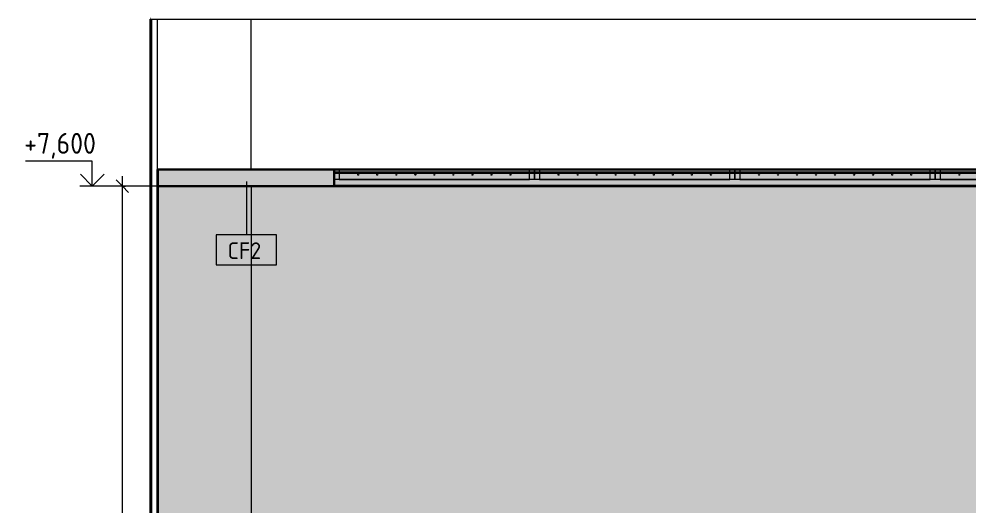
# Model space of a CAD drawing. Header units: millimetres. Extents: x 108302 to 166327, y -1987 to 21700.
# Drawn here: x 142630 to 145475, y 6641 to 8101 of the extents above; entities that cross this region are included whole.
import ezdxf

# ---------------------------------------------------------------- set-up
doc = ezdxf.new("R2010")
doc.units = ezdxf.units.MM
for name, color, linetype, lineweight in [('A-ANNO-DIMS', 7, 'Continuous', 9), ('A-ANNO-DIMS-25', 7, 'Continuous', 9), ('A-CLNG-IDEN', 7, 'Continuous', 9), ('A-FLOR', 7, 'Continuous', 9), ('A-WALL-PATT', 7, 'Continuous', 9), ('G-ANNO-DIMS', 7, 'Continuous', 9), ('G-ANNO-DIMS-1', 7, 'Continuous', 20), ('I-WALL', 7, 'Continuous', 9)]:
    doc.layers.add(name, color=color, linetype=linetype, lineweight=lineweight)
for name, color, linetype, lineweight, true_color in [('A-CLNG-1', 7, 'Continuous', 9, 0x787878), ('A-CLNG-FNSH-1', 251, 'Continuous', 30, 0x505050), ('A-CLNG-FNSH-2', 7, 'Continuous', 30, 0x3c3c3c), ('A-WALL-5', 7, 'Continuous', 40, 0x3c3c3c), ('A-WALL-FNSH-2', 251, 'Continuous', 30, 0x505050), ('A-WALL-FNSH-3', 7, 'Continuous', 30, 0x3c3c3c), ('I-FURN-2', 7, 'Continuous', 9, 0xacacac), ('I-FURN-4', 7, 'Continuous', 9, 0xc0c0c0), ('I-WALL-1', 7, 'Continuous', 9, 0x787878)]:
    doc.layers.add(name, color=color, linetype=linetype, lineweight=lineweight, true_color=true_color)
doc.layers.add('I-FURN-3', color=7, linetype='Continuous', lineweight=9, true_color=0x7f7f7f, transparency=0.7)
doc.styles.add('GOST Common_2', font='GOST_Common.ttf', dxfattribs={"height": 50})
doc.styles.add('ISOCPEUR_1', font='isocpeur.ttf', dxfattribs={"width": 0.9, "height": 62.5})
doc.dimstyles.new('ISO-2_5_0_9К_БОЛЬШОЙ_1', dxfattribs={"dimscale": 304.8, "dimtxt": 62.248823, "dimasz": 0.123031, "dimexe": 0.098425, "dimexo": 0.246063, "dimgap": 0, "dimtad": 1, "dimdec": 0, "dimrnd": 10, "dimzin": 0, "dimdsep": 46, "dimtxsty": 'ISOCPEUR_1', "dimblk1": 'OBLIQUE', "dimblk2": 'OBLIQUE', "dimsah": 1, "dimcen": 0.09, "dimdle": 0.098425, "dimazin": 0, "dimtfac": 1, "dimtdec": 4, "dimtix": 1, "dimtmove": 0, "dimatfit": 3, "dimfxl": 1, "dimtvp": 1, "dimtolj": 1, "dimtzin": 0, "dimarcsym": 2})

# ---------------------------------------------------------------- blocks, each defined once
blk = doc.blocks.new('Панель потолочная - Панель потолочная_ 1200х600-V49-Развертка 2_47-3')
at = {"layer": 'I-FURN-3'}
h = blk.add_hatch(color=256, dxfattribs=at)
h.paths.add_polyline_path([(-118860.6, 7620), (-118260.6, 7620), (-118260.6, 7650), (-118860.6, 7650)])
h.paths.add_polyline_path([(-118731.6, 7633.3), (-118733.4, 7634.1), (-118734.1, 7635.8), (-118733.8, 7637.1), (-118732.3, 7638.3), (-118730.4, 7638), (-118729.8, 7637.6), (-118729.2, 7636.5), (-118729.4, 7634.6), (-118731, 7633.4)])
h.paths.add_polyline_path([(-118788.6, 7633.3), (-118790.4, 7634.1), (-118791.1, 7635.8), (-118790.8, 7637.1), (-118789.3, 7638.3), (-118787.4, 7638), (-118786.8, 7637.6), (-118786.2, 7636.5), (-118786.4, 7634.6), (-118788, 7633.4)])
h.paths.add_polyline_path([(-118617.6, 7633.3), (-118618.9, 7633.7), (-118619.8, 7634.6), (-118620.1, 7635.8), (-118619.4, 7637.6), (-118617.6, 7638.3), (-118616.4, 7638), (-118615.2, 7636.5), (-118615.2, 7635.6), (-118615.8, 7634.1), (-118616.4, 7633.7)])
h.paths.add_polyline_path([(-118674.6, 7633.3), (-118676.4, 7634.1), (-118677.1, 7635.8), (-118676.8, 7637.1), (-118676.4, 7637.6), (-118675.3, 7638.3), (-118674, 7638.3), (-118672.4, 7637.1), (-118672.2, 7635.2), (-118672.8, 7634.1), (-118674, 7633.4)])
h.paths.add_polyline_path([(-118503.6, 7633.3), (-118504.6, 7633.7), (-118505.8, 7634.6), (-118506.1, 7635.8), (-118505.4, 7637.6), (-118503.6, 7638.3), (-118502.4, 7638), (-118501.2, 7636.5), (-118501.2, 7635.6), (-118501.8, 7634.1), (-118503, 7633.4)])
h.paths.add_polyline_path([(-118560.6, 7633.3), (-118561.9, 7633.7), (-118562.8, 7634.6), (-118563.1, 7635.8), (-118562.4, 7637.6), (-118560.6, 7638.3), (-118559.4, 7638), (-118558.2, 7636.5), (-118558.2, 7635.6), (-118558.8, 7634.1), (-118560, 7633.4)])
h.paths.add_polyline_path([(-118389.6, 7633.3), (-118391.4, 7634.1), (-118392.1, 7635.8), (-118391.8, 7637.1), (-118390.3, 7638.3), (-118388.4, 7638), (-118387.8, 7637.6), (-118387.2, 7636.5), (-118387.4, 7634.6), (-118389, 7633.4)])
h.paths.add_polyline_path([(-118332.6, 7633.3), (-118334.4, 7634.1), (-118335.1, 7635.8), (-118334.8, 7637.1), (-118333.3, 7638.3), (-118331.4, 7638), (-118330.8, 7637.6), (-118330.2, 7636.5), (-118330.4, 7634.6), (-118332, 7633.4)])
h.paths.add_polyline_path([(-118447.3, 7633.4), (-118448.4, 7634.1), (-118449.1, 7635.8), (-118448.8, 7637.1), (-118447.3, 7638.3), (-118446.6, 7638.3), (-118444.8, 7637.6), (-118444.2, 7636.5), (-118444.2, 7635.2), (-118444.8, 7634.1), (-118446, 7633.4)])
h = blk.add_hatch(color=256, dxfattribs=at)
h.paths.add_polyline_path([(-118560.6, 7633.3), (-118559.5, 7633.7), (-118558.8, 7634.1), (-118558.1, 7635.8), (-118558.2, 7636.5), (-118559.4, 7638), (-118560.6, 7638.3), (-118562.4, 7637.6), (-118562.9, 7636.5), (-118563.1, 7635.8), (-118562.8, 7634.6), (-118561.9, 7633.7)])
h.paths.add_polyline_path([(-118674.6, 7633.3), (-118674, 7633.4), (-118672.4, 7634.6), (-118672.2, 7635.2), (-118672.4, 7637.1), (-118674, 7638.3), (-118675.4, 7638.2), (-118676.8, 7637.1), (-118677.1, 7635.8), (-118676.4, 7634.1), (-118674.8, 7633.4)])
h.paths.add_polyline_path([(-118503.6, 7633.3), (-118502.4, 7633.7), (-118501.6, 7634.6), (-118501.1, 7635.8), (-118501.2, 7636.5), (-118502.4, 7638), (-118503.6, 7638.3), (-118505.4, 7637.6), (-118506.1, 7635.8), (-118505.8, 7634.6), (-118504.3, 7633.4)])
h.paths.add_polyline_path([(-118617.6, 7633.3), (-118615.8, 7634.1), (-118615.1, 7635.8), (-118615.2, 7636.5), (-118616.4, 7638), (-118617.6, 7638.3), (-118619.4, 7637.6), (-118619.9, 7636.5), (-118620.1, 7635.8), (-118619.4, 7634.2), (-118618.9, 7633.7)])
h.paths.add_polyline_path([(-118788.6, 7633.3), (-118788, 7633.4), (-118786.4, 7634.6), (-118786.2, 7635.2), (-118786.4, 7636.9), (-118787.4, 7638), (-118789.3, 7638.3), (-118790.4, 7637.5), (-118791, 7636.5), (-118791, 7635.6), (-118790.4, 7634.1), (-118789.9, 7633.9)])
h.paths.add_polyline_path([(-118731.6, 7633.3), (-118731, 7633.4), (-118729.4, 7634.6), (-118729.2, 7635.2), (-118729.4, 7636.9), (-118730.4, 7638), (-118732.3, 7638.3), (-118733.4, 7637.5), (-118734, 7636.5), (-118734, 7635.6), (-118733.4, 7634.1), (-118732.9, 7633.9)])
h.paths.add_polyline_path([(-118389.6, 7633.3), (-118389, 7633.4), (-118387.4, 7634.6), (-118387.2, 7635.2), (-118387.4, 7636.9), (-118388.4, 7638), (-118390.3, 7638.3), (-118391.4, 7637.5), (-118392, 7636.5), (-118392, 7635.6), (-118391.4, 7634.1), (-118390.9, 7633.9)])
h.paths.add_polyline_path([(-118332.6, 7633.3), (-118332, 7633.4), (-118330.4, 7634.6), (-118330.2, 7635.2), (-118330.4, 7636.9), (-118331.4, 7638), (-118333.3, 7638.3), (-118334.4, 7637.5), (-118335, 7636.5), (-118335, 7635.6), (-118334.4, 7634.1), (-118333.9, 7633.9)])
h.paths.add_polyline_path([(-118447.3, 7633.4), (-118446, 7633.4), (-118444.8, 7634.1), (-118444.2, 7635.2), (-118444.2, 7636.5), (-118444.8, 7637.6), (-118446.6, 7638.3), (-118447.3, 7638.3), (-118448.8, 7637.1), (-118449.1, 7635.8), (-118448.4, 7634.1)])
at = {"layer": 'I-FURN-2'}
for p, q in [((-118275.6, 7650), (-118845.6, 7650)), ((-118845.6, 7650), (-118845.6, 7620)), ((-118275.6, 7620), (-118275.6, 7650)), ((-118845.6, 7620), (-118275.6, 7620))]:
    blk.add_line(p, q, dxfattribs=at)
for centre, start, end in [((-118788.6, 7635.8), 0, 180), ((-118788.6, 7635.8), 180, 0), ((-118731.6, 7635.8), 0, 180), ((-118731.6, 7635.8), 180, 0), ((-118674.6, 7635.8), 0, 180), ((-118674.6, 7635.8), 180, 0), ((-118617.6, 7635.8), 0, 180), ((-118617.6, 7635.8), 180, 0), ((-118560.6, 7635.8), 0, 180), ((-118560.6, 7635.8), 180, 0), ((-118503.6, 7635.8), 0, 180), ((-118503.6, 7635.8), 180, 0), ((-118446.6, 7635.8), 0, 180), ((-118446.6, 7635.8), 180, 0), ((-118389.6, 7635.8), 0, 180), ((-118389.6, 7635.8), 180, 0), ((-118332.6, 7635.8), 0, 180), ((-118332.6, 7635.8), 180, 0)]:
    blk.add_arc(centre, 2.5, start, end, dxfattribs=at)
at = {"layer": 'I-FURN-4'}
for p, q in [((-118860.6, 7650), (-118260.6, 7650)), ((-118860.6, 7650), (-118860.6, 7620)), ((-118260.6, 7620), (-118260.6, 7650)), ((-118260.6, 7620), (-118860.6, 7620))]:
    blk.add_line(p, q, dxfattribs=at)
blk = doc.blocks.new('Панель потолочная - Панель потолочная_ 1200х600-V50-Развертка 2_47-3')
at = {"layer": 'I-FURN-3'}
h = blk.add_hatch(color=256, dxfattribs=at)
h.paths.add_polyline_path([(-118913, 7620), (-118860.6, 7620), (-118860.6, 7650), (-119460.6, 7650), (-119460.6, 7620), (-118930.4, 7620)])
h.paths.add_polyline_path([(-119160.6, 7633.3), (-119161.9, 7633.7), (-119162.8, 7634.6), (-119163.1, 7635.8), (-119162.4, 7637.6), (-119160.6, 7638.3), (-119159.4, 7638), (-119158.2, 7636.5), (-119158.2, 7635.6), (-119158.8, 7634.1), (-119160, 7633.4)])
h.paths.add_polyline_path([(-119388.6, 7633.3), (-119390.4, 7634.1), (-119391.1, 7635.8), (-119390.8, 7637.1), (-119389.3, 7638.3), (-119387.4, 7638), (-119386.8, 7637.6), (-119386.2, 7636.5), (-119386.4, 7634.6), (-119388.4, 7633.4)])
h.paths.add_polyline_path([(-119217.6, 7633.3), (-119218.9, 7633.7), (-119219.8, 7634.6), (-119220.1, 7635.8), (-119219.4, 7637.6), (-119217.6, 7638.3), (-119216.4, 7638), (-119215.2, 7636.5), (-119215.2, 7635.6), (-119215.8, 7634.1), (-119216.4, 7633.7)])
h.paths.add_polyline_path([(-119274.6, 7633.3), (-119276.4, 7634.1), (-119277.1, 7635.8), (-119276.8, 7637.1), (-119276.4, 7637.6), (-119275.3, 7638.3), (-119274, 7638.3), (-119272.4, 7637.1), (-119272.2, 7635.2), (-119272.8, 7634.1), (-119274, 7633.4)])
h.paths.add_polyline_path([(-119331.6, 7633.3), (-119333.4, 7634.1), (-119334.1, 7635.8), (-119333.8, 7637.1), (-119332.3, 7638.3), (-119330.4, 7638), (-119329.8, 7637.6), (-119329.2, 7636.5), (-119329.4, 7634.6), (-119331, 7633.4)])
h.paths.add_polyline_path([(-119103.6, 7633.3), (-119104.6, 7633.7), (-119105.8, 7634.6), (-119106.1, 7635.8), (-119105.4, 7637.6), (-119103.6, 7638.3), (-119102.4, 7638), (-119101.2, 7636.5), (-119101.2, 7635.6), (-119101.8, 7634.1), (-119103, 7633.4)])
h.paths.add_polyline_path([(-118932.6, 7633.3), (-118934.4, 7634.1), (-118935.1, 7635.8), (-118934.8, 7637.1), (-118933.3, 7638.3), (-118931.4, 7638), (-118930.8, 7637.6), (-118930.2, 7636.5), (-118930.4, 7634.6), (-118932, 7633.4)])
h.paths.add_polyline_path([(-118989.6, 7633.3), (-118991.4, 7634.1), (-118992.1, 7635.8), (-118991.8, 7637.1), (-118990.3, 7638.3), (-118988.4, 7638), (-118987.8, 7637.6), (-118987.2, 7636.5), (-118987.4, 7634.6), (-118989, 7633.4)])
h.paths.add_polyline_path([(-119046, 7633.4), (-119047.3, 7633.4), (-119048.4, 7634.1), (-119049.1, 7635.8), (-119048.8, 7637.1), (-119047.3, 7638.3), (-119046.6, 7638.3), (-119044.8, 7637.6), (-119044.2, 7636.5), (-119044.2, 7635.2), (-119044.8, 7634.1)])
h = blk.add_hatch(color=256, dxfattribs=at)
h.paths.add_polyline_path([(-119160.6, 7633.3), (-119159.5, 7633.7), (-119158.8, 7634.1), (-119158.1, 7635.8), (-119158.2, 7636.5), (-119159.4, 7638), (-119160.6, 7638.3), (-119162.4, 7637.6), (-119162.9, 7636.5), (-119163.1, 7635.8), (-119162.8, 7634.6), (-119161.9, 7633.7)])
h.paths.add_polyline_path([(-119331.6, 7633.3), (-119331, 7633.4), (-119329.4, 7634.6), (-119329.2, 7635.2), (-119329.4, 7636.9), (-119330.4, 7638), (-119332.3, 7638.3), (-119333.4, 7637.5), (-119334, 7636.5), (-119334, 7635.6), (-119333.4, 7634.1), (-119332.9, 7633.9)])
h.paths.add_polyline_path([(-119274.6, 7633.3), (-119274, 7633.4), (-119272.4, 7634.6), (-119272.2, 7635.2), (-119272.4, 7637.1), (-119274, 7638.3), (-119275.3, 7638.3), (-119276.8, 7637.1), (-119277.1, 7635.8), (-119276.4, 7634.1), (-119274.8, 7633.4)])
h.paths.add_polyline_path([(-119217.6, 7633.3), (-119215.8, 7634.1), (-119215.1, 7635.8), (-119215.2, 7636.5), (-119216.4, 7638), (-119217.6, 7638.3), (-119219.4, 7637.6), (-119219.9, 7636.5), (-119220.1, 7635.8), (-119219.4, 7634.2), (-119218.9, 7633.7)])
h.paths.add_polyline_path([(-119388.6, 7633.3), (-119388, 7633.4), (-119386.4, 7634.6), (-119386.2, 7635.2), (-119386.4, 7636.9), (-119387.4, 7638), (-119389.3, 7638.3), (-119390.4, 7637.5), (-119391, 7636.5), (-119391, 7635.6), (-119390.4, 7634.1), (-119389.9, 7633.9)])
h.paths.add_polyline_path([(-119103.6, 7633.3), (-119102.4, 7633.7), (-119101.6, 7634.6), (-119101.1, 7635.8), (-119101.2, 7636.5), (-119102.4, 7638), (-119103.6, 7638.3), (-119105.4, 7637.6), (-119106.1, 7635.8), (-119105.8, 7634.6), (-119104.3, 7633.4)])
h.paths.add_polyline_path([(-118932.6, 7633.3), (-118932, 7633.4), (-118930.4, 7634.6), (-118930.2, 7635.2), (-118930.4, 7636.9), (-118931.4, 7638), (-118933.3, 7638.3), (-118934.4, 7637.5), (-118935, 7636.5), (-118935, 7635.6), (-118934.4, 7634.1), (-118933.9, 7633.9)])
h.paths.add_polyline_path([(-118989.6, 7633.3), (-118989, 7633.4), (-118987.4, 7634.6), (-118987.2, 7635.2), (-118987.4, 7636.9), (-118988.4, 7638), (-118990.3, 7638.3), (-118991.4, 7637.5), (-118992, 7636.5), (-118992, 7635.6), (-118991.4, 7634.1), (-118990.9, 7633.9)])
h.paths.add_polyline_path([(-119047.3, 7633.4), (-119046, 7633.4), (-119044.8, 7634.1), (-119044.2, 7635.2), (-119044.2, 7636.5), (-119044.8, 7637.6), (-119046.6, 7638.3), (-119047.3, 7638.3), (-119048.8, 7637.1), (-119049.1, 7635.8), (-119048.4, 7634.1)])
at = {"layer": 'I-FURN-2'}
for p, q in [((-118875.6, 7650), (-119445.6, 7650)), ((-119445.6, 7650), (-119445.6, 7620)), ((-118875.6, 7620), (-118875.6, 7650)), ((-119445.6, 7620), (-118875.6, 7620))]:
    blk.add_line(p, q, dxfattribs=at)
for centre, start, end in [((-119388.6, 7635.8), 0, 180), ((-119388.6, 7635.8), 180, 0), ((-119331.6, 7635.8), 0, 180), ((-119331.6, 7635.8), 180, 0), ((-119274.6, 7635.8), 0, 180), ((-119274.6, 7635.8), 180, 0), ((-119217.6, 7635.8), 0, 180), ((-119217.6, 7635.8), 180, 0), ((-119160.6, 7635.8), 0, 180), ((-119160.6, 7635.8), 180, 0), ((-119103.6, 7635.8), 0, 180), ((-119103.6, 7635.8), 180, 0), ((-119046.6, 7635.8), 0, 180), ((-119046.6, 7635.8), 180, 0), ((-118989.6, 7635.8), 0, 180), ((-118989.6, 7635.8), 180, 0), ((-118932.6, 7635.8), 0, 180), ((-118932.6, 7635.8), 180, 0)]:
    blk.add_arc(centre, 2.5, start, end, dxfattribs=at)
at = {"layer": 'I-FURN-4'}
for p, q in [((-119460.6, 7650), (-118860.6, 7650)), ((-119460.6, 7650), (-119460.6, 7620)), ((-118860.6, 7620), (-118860.6, 7650)), ((-118860.6, 7620), (-119460.6, 7620))]:
    blk.add_line(p, q, dxfattribs=at)
blk = doc.blocks.new('Панель потолочная - Панель потолочная_ 1200х600-V51-Развертка 2_47-3')
at = {"layer": 'I-FURN-3'}
h = blk.add_hatch(color=256, dxfattribs=at)
h.paths.add_polyline_path([(-119467.6, 7620), (-119460.6, 7620), (-119460.6, 7650), (-120060.6, 7650), (-120060.6, 7620), (-119530.4, 7620)])
h.paths.add_polyline_path([(-119874.6, 7633.3), (-119876.4, 7634.1), (-119877.1, 7635.8), (-119876.8, 7637.1), (-119876.4, 7637.6), (-119875.3, 7638.3), (-119874, 7638.3), (-119872.4, 7637.1), (-119872.2, 7635.2), (-119872.8, 7634.1), (-119874, 7633.4)])
h.paths.add_polyline_path([(-119703.6, 7633.3), (-119704.6, 7633.7), (-119705.8, 7634.6), (-119706.1, 7635.8), (-119705.3, 7637.7), (-119703.6, 7638.3), (-119702.4, 7638), (-119701.2, 7636.5), (-119701.2, 7635.6), (-119701.8, 7634.1), (-119703, 7633.4)])
h.paths.add_polyline_path([(-119817.6, 7633.3), (-119818.9, 7633.7), (-119819.8, 7634.6), (-119820.1, 7635.8), (-119819.4, 7637.6), (-119817.6, 7638.3), (-119816.4, 7638), (-119815.2, 7636.5), (-119815.2, 7635.6), (-119815.8, 7634.1), (-119816.4, 7633.7)])
h.paths.add_polyline_path([(-119760.6, 7633.3), (-119761.9, 7633.7), (-119762.8, 7634.6), (-119763.1, 7635.8), (-119762.4, 7637.6), (-119760.6, 7638.3), (-119759.4, 7638), (-119758.2, 7636.5), (-119758.2, 7635.6), (-119758.8, 7634.1), (-119760, 7633.4)])
h.paths.add_polyline_path([(-119988.6, 7633.3), (-119990.4, 7634.1), (-119991.1, 7635.8), (-119990.8, 7637.1), (-119989.3, 7638.3), (-119987.4, 7638), (-119986.8, 7637.6), (-119986.2, 7636.5), (-119986.4, 7634.6), (-119988, 7633.4)])
h.paths.add_polyline_path([(-119931.6, 7633.3), (-119933.4, 7634.1), (-119934.1, 7635.8), (-119933.8, 7637.1), (-119932.3, 7638.3), (-119930.4, 7638), (-119929.8, 7637.6), (-119929.2, 7636.5), (-119929.4, 7634.6), (-119931, 7633.4)])
h.paths.add_polyline_path([(-119532.6, 7633.3), (-119534.4, 7634.1), (-119535.1, 7635.8), (-119534.8, 7637.1), (-119533.3, 7638.3), (-119531.4, 7638), (-119530.8, 7637.6), (-119530.2, 7636.5), (-119530.4, 7634.6), (-119532, 7633.4)])
h.paths.add_polyline_path([(-119589.6, 7633.3), (-119591.4, 7634.1), (-119592.1, 7635.8), (-119591.8, 7637.1), (-119590.3, 7638.3), (-119588.4, 7638), (-119587.8, 7637.6), (-119587.2, 7636.5), (-119587.4, 7634.6), (-119589, 7633.4)])
h.paths.add_polyline_path([(-119646, 7633.4), (-119647.3, 7633.4), (-119648.4, 7634.1), (-119649.1, 7635.8), (-119648.8, 7637.1), (-119647.3, 7638.3), (-119646.6, 7638.3), (-119644.8, 7637.6), (-119644.2, 7636.5), (-119644.2, 7635.2), (-119644.8, 7634.1)])
h = blk.add_hatch(color=256, dxfattribs=at)
h.paths.add_polyline_path([(-119988.6, 7633.3), (-119988, 7633.4), (-119986.4, 7634.6), (-119986.2, 7635.2), (-119986.4, 7636.9), (-119987.4, 7638), (-119989.3, 7638.3), (-119990.4, 7637.5), (-119991, 7636.5), (-119991, 7635.6), (-119990.4, 7634.1), (-119989.9, 7633.9)])
h.paths.add_polyline_path([(-119931.6, 7633.3), (-119931, 7633.4), (-119929.4, 7634.6), (-119929.2, 7635.2), (-119929.4, 7636.9), (-119930.4, 7638), (-119932.3, 7638.3), (-119933.4, 7637.5), (-119934, 7636.5), (-119934, 7635.6), (-119933.4, 7634.1), (-119932.9, 7633.9)])
h.paths.add_polyline_path([(-119760.6, 7633.3), (-119759.5, 7633.7), (-119758.8, 7634.1), (-119758.1, 7635.8), (-119758.2, 7636.5), (-119759.4, 7638), (-119760.6, 7638.3), (-119762.4, 7637.6), (-119762.9, 7636.5), (-119763.1, 7635.8), (-119762.8, 7634.6), (-119761.9, 7633.7)])
h.paths.add_polyline_path([(-119874.6, 7633.3), (-119874, 7633.4), (-119872.4, 7634.6), (-119872.2, 7635.2), (-119872.4, 7637.1), (-119874, 7638.3), (-119875.3, 7638.3), (-119876.8, 7637.1), (-119877.1, 7635.8), (-119876.4, 7634.1), (-119874.8, 7633.4)])
h.paths.add_polyline_path([(-119703.6, 7633.3), (-119702.4, 7633.7), (-119701.6, 7634.6), (-119701.1, 7635.8), (-119701.2, 7636.5), (-119702.4, 7638), (-119703.6, 7638.3), (-119705.4, 7637.6), (-119706.1, 7635.8), (-119705.8, 7634.6), (-119704.3, 7633.4)])
h.paths.add_polyline_path([(-119817.6, 7633.3), (-119815.8, 7634.1), (-119815.1, 7635.8), (-119815.2, 7636.5), (-119816.4, 7638), (-119817.6, 7638.3), (-119819.4, 7637.6), (-119819.9, 7636.5), (-119820.1, 7635.8), (-119819.4, 7634.2), (-119818.9, 7633.7)])
h.paths.add_polyline_path([(-119532.6, 7633.3), (-119532, 7633.4), (-119530.4, 7634.6), (-119530.2, 7635.2), (-119530.4, 7636.9), (-119531.4, 7638), (-119533.3, 7638.3), (-119534.4, 7637.5), (-119535, 7636.5), (-119535, 7635.6), (-119534.4, 7634.1), (-119533.9, 7633.9)])
h.paths.add_polyline_path([(-119589.6, 7633.3), (-119589, 7633.4), (-119587.4, 7634.6), (-119587.2, 7635.2), (-119587.4, 7636.9), (-119588.4, 7638), (-119590.3, 7638.3), (-119591.4, 7637.5), (-119592, 7636.5), (-119592, 7635.6), (-119591.4, 7634.1), (-119590.9, 7633.9)])
h.paths.add_polyline_path([(-119647.3, 7633.4), (-119646, 7633.4), (-119644.8, 7634.1), (-119644.2, 7635.2), (-119644.2, 7636.5), (-119644.8, 7637.6), (-119646.6, 7638.3), (-119647.3, 7638.3), (-119648.8, 7637.1), (-119649.1, 7635.8), (-119648.4, 7634.1)])
at = {"layer": 'I-FURN-2'}
for p, q in [((-119475.6, 7650), (-120045.6, 7650)), ((-120045.6, 7650), (-120045.6, 7620)), ((-119475.6, 7620), (-119475.6, 7650)), ((-120045.6, 7620), (-119475.6, 7620))]:
    blk.add_line(p, q, dxfattribs=at)
for centre, start, end in [((-119988.6, 7635.8), 0, 180), ((-119988.6, 7635.8), 180, 0), ((-119931.6, 7635.8), 0, 180), ((-119931.6, 7635.8), 180, 0), ((-119874.6, 7635.8), 0, 180), ((-119874.6, 7635.8), 180, 0), ((-119817.6, 7635.8), 0, 180), ((-119817.6, 7635.8), 180, 0), ((-119760.6, 7635.8), 0, 180), ((-119760.6, 7635.8), 180, 0), ((-119703.6, 7635.8), 0, 180), ((-119703.6, 7635.8), 180, 0), ((-119646.6, 7635.8), 0, 180), ((-119646.6, 7635.8), 180, 0), ((-119589.6, 7635.8), 0, 180), ((-119589.6, 7635.8), 180, 0), ((-119532.6, 7635.8), 0, 180), ((-119532.6, 7635.8), 180, 0)]:
    blk.add_arc(centre, 2.5, start, end, dxfattribs=at)
at = {"layer": 'I-FURN-4'}
for p, q in [((-120060.6, 7650), (-119460.6, 7650)), ((-120060.6, 7650), (-120060.6, 7620)), ((-119460.6, 7620), (-119460.6, 7650)), ((-119460.6, 7620), (-120060.6, 7620))]:
    blk.add_line(p, q, dxfattribs=at)
blk = doc.blocks.new('Панель потолочная - Панель потолочная_ 1200х600-V52-Развертка 2_47-3')
at = {"layer": 'I-FURN-3'}
h = blk.add_hatch(color=256, dxfattribs=at)
h.paths.add_polyline_path([(-120101.4, 7620), (-120060.6, 7620), (-120060.6, 7650), (-120660.6, 7650), (-120660.6, 7620), (-120130.4, 7620)])
h.paths.add_polyline_path([(-120588.6, 7633.3), (-120590.4, 7634.1), (-120591.1, 7635.8), (-120590.8, 7637.1), (-120589.3, 7638.3), (-120587.4, 7638), (-120586.8, 7637.6), (-120586.2, 7636.5), (-120586.4, 7634.6), (-120588, 7633.4)])
h.paths.add_polyline_path([(-120474.6, 7633.3), (-120476.4, 7634.1), (-120477.1, 7635.8), (-120476.8, 7637.1), (-120476.4, 7637.6), (-120475.3, 7638.3), (-120474, 7638.3), (-120472.4, 7637.1), (-120472.2, 7635.2), (-120472.8, 7634.1), (-120474, 7633.4)])
h.paths.add_polyline_path([(-120360.6, 7633.3), (-120361.9, 7633.7), (-120362.8, 7634.6), (-120363.1, 7635.8), (-120362.4, 7637.6), (-120360.6, 7638.3), (-120359.4, 7638), (-120358.2, 7636.5), (-120358.2, 7635.6), (-120358.8, 7634.1), (-120360, 7633.4)])
h.paths.add_polyline_path([(-120531.6, 7633.3), (-120533.4, 7634.1), (-120534.1, 7635.8), (-120533.8, 7637.1), (-120532.3, 7638.3), (-120530.4, 7638), (-120529.8, 7637.6), (-120529.2, 7636.5), (-120529.4, 7634.6), (-120531, 7633.4)])
h.paths.add_polyline_path([(-120303.6, 7633.3), (-120304.6, 7633.7), (-120305.8, 7634.6), (-120306.1, 7635.8), (-120305.4, 7637.6), (-120303.6, 7638.3), (-120302.4, 7638), (-120301.2, 7636.5), (-120301.2, 7635.6), (-120301.8, 7634.1), (-120303, 7633.4)])
h.paths.add_polyline_path([(-120132.6, 7633.3), (-120134.4, 7634.1), (-120135.1, 7635.8), (-120134.8, 7637.1), (-120133.3, 7638.3), (-120131.4, 7638), (-120130.8, 7637.6), (-120130.2, 7636.5), (-120130.4, 7634.6), (-120132, 7633.4)])
h.paths.add_polyline_path([(-120189.6, 7633.3), (-120191.4, 7634.1), (-120192.1, 7635.8), (-120191.8, 7637.1), (-120190.3, 7638.3), (-120188.4, 7638), (-120187.8, 7637.6), (-120187.2, 7636.5), (-120187.4, 7634.6), (-120189, 7633.4)])
h.paths.add_polyline_path([(-120417.6, 7633.3), (-120418.9, 7633.7), (-120419.8, 7634.6), (-120420.1, 7635.8), (-120419.4, 7637.6), (-120417.6, 7638.3), (-120416.4, 7638), (-120415.2, 7636.5), (-120415.2, 7635.6), (-120415.8, 7634.1), (-120416.4, 7633.7)])
h.paths.add_polyline_path([(-120246, 7633.4), (-120247.3, 7633.4), (-120248.4, 7634.1), (-120249.1, 7635.8), (-120248.8, 7637.1), (-120247.3, 7638.3), (-120246.6, 7638.3), (-120244.8, 7637.6), (-120244.2, 7636.5), (-120244.2, 7635.2), (-120244.8, 7634.1)])
h = blk.add_hatch(color=256, dxfattribs=at)
h.paths.add_polyline_path([(-120360.6, 7633.3), (-120359.5, 7633.7), (-120358.8, 7634.1), (-120358.1, 7635.8), (-120358.2, 7636.5), (-120359.4, 7638), (-120360.6, 7638.3), (-120362.4, 7637.6), (-120362.9, 7636.5), (-120363.1, 7635.8), (-120362.8, 7634.6), (-120361.9, 7633.7)])
h.paths.add_polyline_path([(-120474.6, 7633.3), (-120474, 7633.4), (-120472.4, 7634.6), (-120472.2, 7635.2), (-120472.4, 7637.1), (-120474, 7638.3), (-120475.3, 7638.3), (-120476.8, 7637.1), (-120477.1, 7635.8), (-120476.4, 7634.1), (-120474.8, 7633.4)])
h.paths.add_polyline_path([(-120531.6, 7633.3), (-120531, 7633.4), (-120529.4, 7634.6), (-120529.2, 7635.2), (-120529.4, 7636.9), (-120530.4, 7638), (-120532.3, 7638.3), (-120533.4, 7637.5), (-120534, 7636.5), (-120534, 7635.6), (-120533.4, 7634.1), (-120532.9, 7633.9)])
h.paths.add_polyline_path([(-120588.6, 7633.3), (-120588, 7633.4), (-120586.4, 7634.6), (-120586.2, 7635.2), (-120586.4, 7636.9), (-120587.4, 7638), (-120589.3, 7638.3), (-120590.4, 7637.5), (-120591, 7636.5), (-120591, 7635.6), (-120590.4, 7634.1), (-120589.9, 7633.9)])
h.paths.add_polyline_path([(-120303.6, 7633.3), (-120302.4, 7633.7), (-120301.6, 7634.6), (-120301.1, 7635.8), (-120301.2, 7636.5), (-120302.4, 7638), (-120303.6, 7638.3), (-120305.4, 7637.6), (-120306.1, 7635.8), (-120305.8, 7634.6), (-120304.3, 7633.4)])
h.paths.add_polyline_path([(-120417.6, 7633.3), (-120415.8, 7634.1), (-120415.1, 7635.8), (-120415.2, 7636.5), (-120416.4, 7638), (-120417.6, 7638.3), (-120419.4, 7637.6), (-120419.9, 7636.5), (-120420.1, 7635.8), (-120419.4, 7634.2), (-120418.9, 7633.7), (-120418.3, 7633.5)])
h.paths.add_polyline_path([(-120189.6, 7633.3), (-120189, 7633.4), (-120187.4, 7634.6), (-120187.2, 7635.2), (-120187.4, 7636.9), (-120188.4, 7638), (-120190.3, 7638.3), (-120191.4, 7637.5), (-120192, 7636.5), (-120192, 7635.6), (-120191.4, 7634.1), (-120190.9, 7633.9)])
h.paths.add_polyline_path([(-120132.6, 7633.3), (-120132, 7633.4), (-120130.4, 7634.6), (-120130.2, 7635.2), (-120130.4, 7636.9), (-120131.4, 7638), (-120133.3, 7638.3), (-120134.4, 7637.5), (-120135, 7636.5), (-120135, 7635.6), (-120134.4, 7634.1), (-120133.9, 7633.9)])
h.paths.add_polyline_path([(-120246, 7633.4), (-120244.8, 7634.1), (-120244.2, 7635.2), (-120244.2, 7636.5), (-120244.8, 7637.6), (-120246.6, 7638.3), (-120247.3, 7638.3), (-120248.8, 7637.1), (-120249.1, 7635.8), (-120248.4, 7634.1), (-120247.3, 7633.4)])
at = {"layer": 'I-FURN-2'}
for p, q in [((-120075.6, 7650), (-120645.6, 7650)), ((-120645.6, 7650), (-120645.6, 7620)), ((-120075.6, 7620), (-120075.6, 7650)), ((-120645.6, 7620), (-120075.6, 7620))]:
    blk.add_line(p, q, dxfattribs=at)
for centre, start, end in [((-120588.6, 7635.8), 0, 180), ((-120588.6, 7635.8), 180, 0), ((-120531.6, 7635.8), 0, 180), ((-120531.6, 7635.8), 180, 0), ((-120474.6, 7635.8), 0, 180), ((-120474.6, 7635.8), 180, 0), ((-120417.6, 7635.8), 105.0121, 180), ((-120417.6, 7635.8), 180, 254.9879), ((-120417.6, 7635.8), 0, 105), ((-120417.6, 7635.8), 255, 0), ((-120360.6, 7635.8), 0, 180), ((-120360.6, 7635.8), 180, 0), ((-120303.6, 7635.8), 0, 180), ((-120303.6, 7635.8), 180, 0), ((-120246.6, 7635.8), 0, 180), ((-120246.6, 7635.8), 180, 0), ((-120189.6, 7635.8), 0, 180), ((-120189.6, 7635.8), 180, 0), ((-120132.6, 7635.8), 0, 180), ((-120132.6, 7635.8), 180, 0)]:
    blk.add_arc(centre, 2.5, start, end, dxfattribs=at)
at = {"layer": 'I-FURN-4'}
for p, q in [((-120660.6, 7650), (-120060.6, 7650)), ((-120660.6, 7650), (-120660.6, 7620)), ((-120060.6, 7620), (-120060.6, 7650)), ((-120060.6, 7620), (-120660.6, 7620))]:
    blk.add_line(p, q, dxfattribs=at)
blk = doc.blocks.new('Высотные отметки - Стрелка_Верх-17668718-Развертка 2_47-3')
at = {"layer": 'G-ANNO-DIMS'}
for p, q in [((-121393.6, 4275), (-121593.6, 4275)), ((-121393.6, 4200), (-121393.6, 4275)), ((-121355.7, 4200), (-121430.7, 4200))]:
    blk.add_line(p, q, dxfattribs=at)
at = {"layer": 'G-ANNO-DIMS-1'}
for q in [(-121429, 4235.4), (-121358.3, 4235.4)]:
    blk.add_line((-121393.6, 4200), q, dxfattribs=at)
blk = doc.blocks.new('DIMBLOCK56-Развертка 2_47-3')
at = {"layer": 'A-ANNO-DIMS-25'}
for p, q in [((142939.5, 4170), (142939.5, 7630)), ((142970.4, 7600), (142909.5, 7600)), ((142939.5, 7600), (142949.4, 7600)), ((142949.4, 4200), (142909.5, 4200)), ((142939.5, 4200), (142949.4, 4200))]:
    blk.add_line(p, q, dxfattribs=at)
at = {"layer": 'A-ANNO-DIMS-25', "lineweight": 20}
for p, q in [((142939.5, 7600), (142920.8, 7618.8)), ((142939.5, 7600), (142958.3, 7581.2)), ((142939.5, 4200), (142920.8, 4218.7)), ((142939.5, 4200), (142958.3, 4181.2))]:
    blk.add_line(p, q, dxfattribs=at)
at = {"layer": 'A-ANNO-DIMS-25', "color": 0, "insert": (142857.9, 5818), "char_height": 62.5, "width": 196.802, "attachment_point": 1, "rotation": 90, "line_spacing_factor": 1.149209, "style": 'ISOCPEUR_1'}
blk.add_mtext('3400', dxfattribs=at)
blk = doc.blocks.new('_Oblique')
at = {"color": 0, "linetype": 'ByBlock', "lineweight": -2}
blk.add_line((-0.5, -0.5), (0.5, 0.5), dxfattribs=at)
blk = doc.blocks.new('М_потолков - Марка_ Имя типа-25382930-Развертка 2_47-3')
at = {"layer": 'A-CLNG-IDEN'}
for p, q in [((-115775.2, 7264.4), (-115956.4, 7264.4)), ((-115956.4, 7264.4), (-115956.4, 7175)), ((-115775.2, 7175), (-115775.2, 7264.4)), ((-115956.4, 7175), (-115775.2, 7175))]:
    blk.add_line(p, q, dxfattribs=at)

msp = doc.modelspace()

# ---------------------------------------------------------------- hatches: boundary and pattern name
at = {"layer": 'A-CLNG-1'}
for points in [[(143324.4, 7600), (143573.7, 7600), (143573.7, 7650), (143045.4, 7650), (143045.4, 7600), (143304.4, 7600)], [(148674.9, 7600), (153163.4, 7600), (153163.4, 7620), (143573.7, 7620), (143573.7, 7600), (148655.4, 7600)]]:
    msp.add_hatch(color=256, dxfattribs=at).paths.add_polyline_path(points)
at = {"layer": 'A-WALL-PATT'}
for points in [[(143304.4, 6600), (143325.4, 6600), (143325.4, 7600), (143045.4, 7600), (143045.4, 6600), (143193.4, 6600)], [(145372.9, 6300), (145372.9, 6600), (146932.9, 6600), (146932.9, 7600), (143325.4, 7600), (143325.4, 6600), (143955.4, 6600), (143955.4, 6300), (144291.4, 6300)]]:
    msp.add_hatch(color=256, dxfattribs=at).paths.add_polyline_path(points)
at = {"layer": 'I-WALL-1'}
h = msp.add_hatch(dxfattribs=at)
h.set_pattern_fill('FP_17', color=256, style=0, pattern_type=2)
h.set_pattern_definition([(45, (264234.352, 0), (-14.2559798, 14.2559798), []), (45, (264248.608, 0), (-14.2559798, 14.2559798), [25.202, -5.04, 0.8382, -4.202])])
h.paths.add_polyline_path([(143024.4, 4195), (143024.4, 8100), (143023.9, 8100), (143023.9, 4195)])

# ---------------------------------------------------------------- linework, layer by layer
at = {"layer": 'A-CLNG-FNSH-1'}
for p, q in [((153163.4, 7650), (143045.4, 7650)), ((143573.7, 7601), (143573.7, 7650)), ((153162.4, 7641), (143573.7, 7641)), ((143573.7, 7640), (153162.4, 7640))]:
    msp.add_line(p, q, dxfattribs=at)
at = {"layer": 'A-CLNG-FNSH-2'}
for p, q in [((143045.4, 7650), (143045.4, 7600)), ((143045.4, 7600), (153163.4, 7600)), ((153162.4, 7601), (143573.7, 7601)), ((143573.7, 7601), (143573.7, 7600))]:
    msp.add_line(p, q, dxfattribs=at)
at = {"layer": 'A-CLNG-IDEN'}
msp.add_line((143310.8, 7614.1), (143310.8, 7453.6), dxfattribs=at)
at = {"layer": 'A-FLOR'}
msp.add_line((143024.4, 8100), (153164.4, 8100), dxfattribs=at)
at = {"layer": 'A-WALL-5'}
for p, q in [((143024.4, 8100), (143023.9, 8100)), ((143024.4, 4194.8), (143024.4, 8100))]:
    msp.add_line(p, q, dxfattribs=at)
at = {"layer": 'A-WALL-FNSH-2'}
msp.add_line((143045.4, 4200), (143045.4, 7600), dxfattribs=at)
at = {"layer": 'A-WALL-FNSH-3'}
for p, q in [((143045.4, 7650), (143044.4, 7650)), ((143044.4, 7650), (143044.4, 4200))]:
    msp.add_line(p, q, dxfattribs=at)
at = {"layer": 'G-ANNO-DIMS'}
msp.add_line((143145.6, 7600), (142849.3, 7600), dxfattribs=at)
at = {"layer": 'I-WALL'}
for p, q in [((143024.4, 8100.6), (143024.4, 8100)), ((143044.4, 7650), (143044.4, 8100.6)), ((143324.4, 8100), (143324.4, 7650)), ((143325.4, 7600), (143325.4, 4250))]:
    msp.add_line(p, q, dxfattribs=at)

# ---------------------------------------------------------------- block references
at = {"layer": 'A-CLNG-IDEN'}
msp.add_blockref('М_потолков - Марка_ Имя типа-25382930-Развертка 2_47-3', (259176.6, 189.1), dxfattribs=at)
at = {"layer": 'G-ANNO-DIMS'}
msp.add_blockref('Высотные отметки - Стрелка_Верх-17668718-Развертка 2_47-3', (264242.9, 3400), dxfattribs=at)
at = {"layer": 'I-FURN-2'}
for name in ['Панель потолочная - Панель потолочная_ 1200х600-V52-Развертка 2_47-3', 'Панель потолочная - Панель потолочная_ 1200х600-V51-Развертка 2_47-3', 'Панель потолочная - Панель потолочная_ 1200х600-V50-Развертка 2_47-3', 'Панель потолочная - Панель потолочная_ 1200х600-V49-Развертка 2_47-3']:
    msp.add_blockref(name, (264234.4, 0), dxfattribs=at)

# ---------------------------------------------------------------- texts
at = {"layer": 'A-CLNG-IDEN', "insert": (143254.3, 7431.4), "char_height": 50, "width": 132.278, "attachment_point": 1, "style": 'GOST Common_2'}
msp.add_mtext('CF2', dxfattribs=at)

# ---------------------------------------------------------------- dimensions: what is measured, and where the dimension line sits
at = {"layer": 'A-ANNO-DIMS'}
dim = msp.add_linear_dim(base=(142939.5, 7600), p1=(143024.4, 4200), p2=(143045.4, 7600), angle=90, dimstyle='ISO-2_5_0_9К_БОЛЬШОЙ_1', override={"dimpost": '<>', "dimfxl": 3400.064852}, dxfattribs=at)
dim.commit()
dim.dimension.update_dxf_attribs({"geometry": 'DIMBLOCK56-Развертка 2_47-3', "text_midpoint": (142908.3, 5900)})

# ---------------------------------------------------------------- next in the draw order: texts
at = {"layer": 'G-ANNO-DIMS', "insert": (142645.6, 7759.2), "char_height": 62.5, "width": 254.705, "attachment_point": 1, "line_spacing_factor": 1.149209, "style": 'ISOCPEUR_1', "bg_fill": 3, "box_fill_scale": 1.25, "bg_fill_color": 256, "bg_fill_true_color": 13158600, "bg_fill_transparency": 0}
msp.add_mtext('+7,600', dxfattribs=at)

doc.saveas('drawing.dxf')
